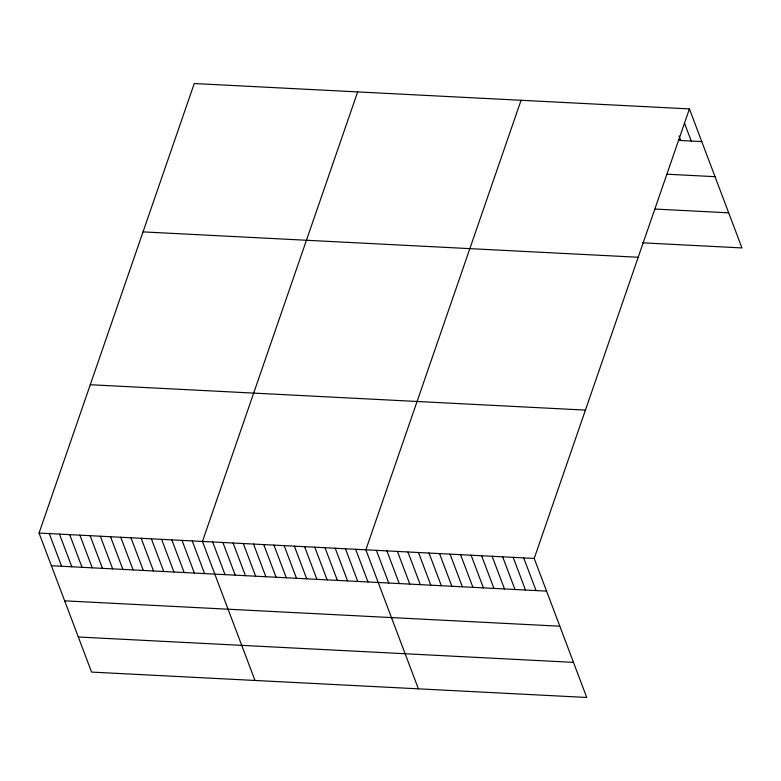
<?xml version="1.0" encoding="UTF-8"?>
<svg xmlns="http://www.w3.org/2000/svg" width="781" height="781" viewBox="0 0 781 781"><rect width="100%" height="100%" fill="white"/><g stroke="black" fill="none" stroke-linecap="round" stroke-linejoin="round"><path stroke-width="1.17" d="M689.418 108.91L534.214 558.444L586.746 697.462L91.582 672.09L39.05 533.072L194.254 83.538L689.418 108.91L741.95 247.928L642.578 242.832M357.659 91.914L202.455 541.448L254.987 680.456M521.064 100.29L365.859 549.814L418.391 688.832M678.377 140.375L701.768 141.576M667.091 174.212L715.025 176.672M655.034 209.054L728.693 212.832M143.04 231.889L638.204 257.261M90.264 384.73L585.438 410.103M39.05 533.072L534.214 558.444M51.39 565.737L546.554 591.11M64.657 600.833L559.821 626.206M78.315 636.993L573.479 662.366M684.429 123.017L691.244 141.039M679.021 135.992L680.72 140.492M523.69 557.907L536.039 590.563M513.176 557.37L525.515 590.026M502.652 556.824L514.991 589.489M492.128 556.287L504.467 588.952M481.604 555.75L493.943 588.405M471.08 555.213L483.419 587.868M460.556 554.666L472.905 587.332M450.041 554.129L462.381 586.795M439.518 553.592L451.857 586.258M428.994 553.055L441.333 585.711M418.47 552.518L430.809 585.174M407.946 551.972L420.295 584.637M397.422 551.435L409.771 584.1M386.907 550.898L399.247 583.553M376.383 550.361L388.723 583.017M355.648 549.297L367.988 581.952M345.436 548.77L357.776 581.435M335.225 548.252L347.565 580.908M325.013 547.725L337.353 580.39M314.792 547.198L327.141 579.863M304.58 546.68L316.92 579.336M294.369 546.153L306.708 578.819M284.157 545.636L296.497 578.291M273.946 545.109L286.285 577.774M263.734 544.582L276.074 577.247M253.522 544.064L265.862 576.72M243.311 543.537L255.651 576.202M233.089 543.02L245.439 575.675M222.878 542.492L235.218 575.158M212.666 541.965L225.006 574.631M192.243 540.921L204.583 573.586M182.032 540.403L194.371 573.059M171.82 539.876L184.16 572.541M161.608 539.349L173.948 572.014M151.387 538.831L163.737 571.497M141.176 538.304L153.515 570.97M130.964 537.787L143.304 570.442M120.752 537.26L133.092 569.925M110.541 536.732L122.881 569.398M100.329 536.215L112.669 568.88M90.118 535.688L102.457 568.353M79.906 535.17L92.246 567.826M69.685 534.643L82.034 567.309M59.473 534.126L71.813 566.781M49.262 533.599L61.601 566.264"/></g></svg>
